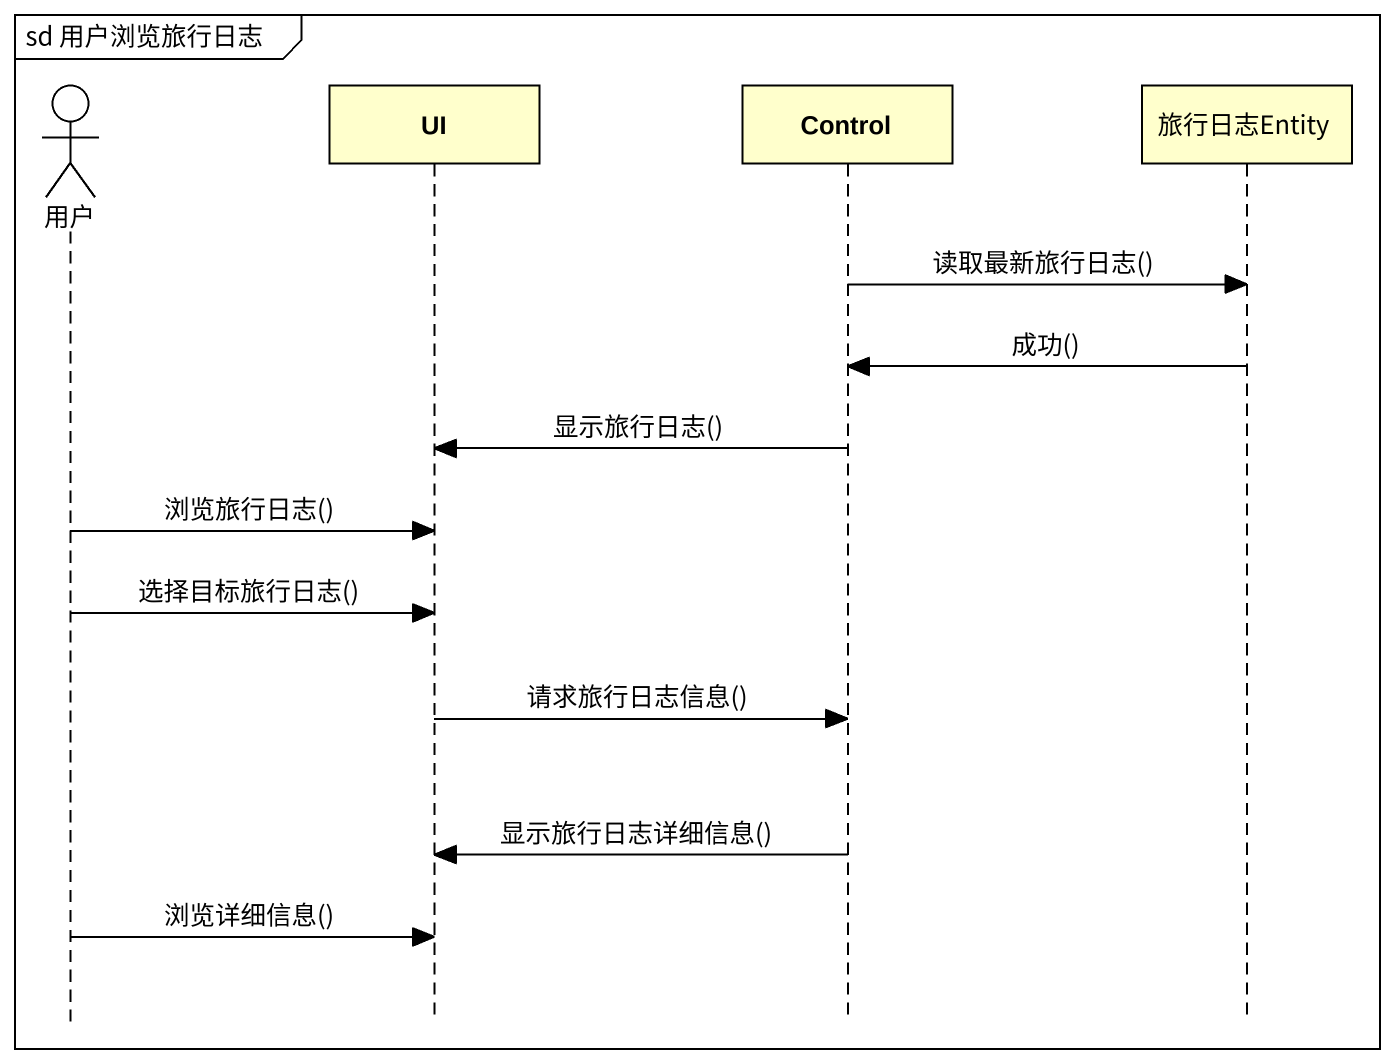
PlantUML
@startuml
mainframe sd 用户浏览旅行日志
hide footbox
actor 用户
participant UI
participant "Control" as Control_
participant 旅行日志Entity

Control_ -> 旅行日志Entity : 读取最新旅行日志()
旅行日志Entity -> Control_ : 成功()
Control_ -> UI : 显示旅行日志()
用户 -> UI : 浏览旅行日志()
用户 -> UI : 选择目标旅行日志()
UI -> Control_ : 请求旅行日志信息()
Control_ -> UI : 显示旅行日志详细信息()
用户 -> UI : 浏览详细信息()
@enduml
